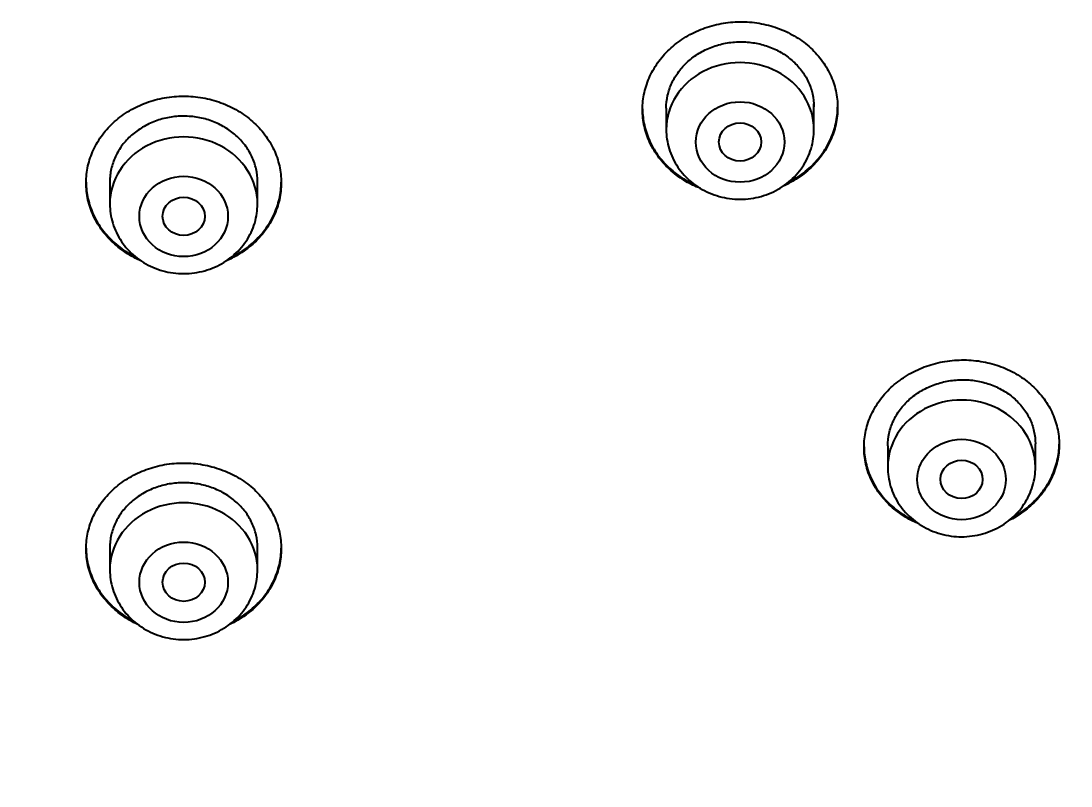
# Model space of a CAD drawing. Header units: millimetres. Extents: x 976 to 9349, y -1578 to 2211.
# Drawn here: x 5929.922 to 5931.913, y 653.351 to 654.801 of the extents above; entities that cross this region are included whole.
import ezdxf

# ---------------------------------------------------------------- set-up
doc = ezdxf.new("R2010")
doc.units = ezdxf.units.MM
doc.layers.add('Szkic', color=6, linetype='Continuous')
doc.layers.add('Wbudowane', color=175, linetype='Continuous')
doc.dimstyles.new('ISO-25', dxfattribs={"dimtxt": 4, "dimasz": 5, "dimexe": 1.25, "dimexo": 0.625, "dimgap": 1, "dimtad": 1, "dimtxsty": 'Standard', "dimcen": 2.5, "dimadec": 0, "dimazin": 0, "dimtfac": 1, "dimtmove": 0, "dimatfit": 3, "dimfxl": 1, "dimarcsym": 0})

# ---------------------------------------------------------------- blocks, each defined once
blk = doc.blocks.new('Z$W@#21058')
for p, q in [((20.775, 136.1616), (20.775, 136.121)), ((21.055, 136.121), (21.055, 136.1694)), ((19.72, 136.0274), (19.72, 135.9801)), ((20, 135.9801), (20, 136.022)), ((21.195, 135.5218), (21.195, 135.4816)), ((21.475, 135.4816), (21.475, 135.5254)), ((19.72, 135.3291), (19.72, 135.2868)), ((20, 135.2868), (20, 135.3287))]:
    blk.add_line(p, q)
for centre in [(20.915, 136.121), (19.86, 135.9801), (21.335, 135.4816), (19.86, 135.2868)]:
    blk.add_ellipse(centre, major_axis=(0.14, 0), ratio=0.906308, start_param=0, end_param=3.141593)
for centre, major_axis, ratio in [((20.915, 136.0973), (0.084, 0), 0.906308), ((20.915, 136.0974), (-0.04, 0), 0.90637), ((19.86, 135.9564), (0.084, 0), 0.906308), ((19.86, 135.9565), (0.04, 0), 0.906417), ((21.335, 135.4579), (-0.084, 0), 0.906308), ((21.3349, 135.4581), (-0.04, 0.0003), 0.907086), ((19.86, 135.2631), (0.084, 0), 0.906308), ((19.86, 135.2633), (0.04, 0), 0.907695)]:
    blk.add_ellipse(centre, major_axis=major_axis, ratio=ratio)
for points, knots in [([(20.73, 136.1588), (20.73, 136.1697), (20.7312, 136.1804), (20.7347, 136.1962), (20.7362, 136.2014), (20.7397, 136.2118), (20.7418, 136.2169), (20.7487, 136.232), (20.7544, 136.2415), (20.7645, 136.255), (20.7681, 136.2594), (20.7759, 136.2678), (20.7799, 136.2719), (20.7927, 136.2834), (20.8021, 136.2903), (20.8172, 136.2995), (20.8225, 136.3023), (20.8332, 136.3075), (20.8441, 136.3122), (20.8555, 136.3159), (20.8671, 136.3191), (20.873, 136.3205), (20.8909, 136.3239), (20.9029, 136.325), (20.921, 136.3252), (20.9271, 136.325), (20.9392, 136.324), (20.9452, 136.3233), (20.963, 136.3203), (20.9746, 136.3173), (20.9914, 136.3113), (20.9969, 136.309), (21.0076, 136.304), (21.0128, 136.3013), (21.0278, 136.2925), (21.0372, 136.2858), (21.0544, 136.2706), (21.0621, 136.2623), (21.0721, 136.2491), (21.0752, 136.2445), (21.081, 136.235), (21.0836, 136.2301), (21.0906, 136.2152), (21.0941, 136.205), (21.0976, 136.1893), (21.0985, 136.1839), (21.0997, 136.1731), (21.1, 136.1677), (21.1, 136.1516), (21.0988, 136.141), (21.0953, 136.125), (21.0938, 136.1197), (21.0903, 136.1094), (21.0862, 136.0992), (21.0811, 136.0895), (21.0754, 136.0799), (21.0723, 136.0752), (21.0621, 136.0616), (21.0545, 136.0533), (21.0417, 136.0417), (21.0372, 136.0381), (21.0278, 136.0311), (21.0229, 136.0278), (21.0111, 136.0208), (21.0042, 136.0171), (20.997, 136.0139)], [0, 0, 0, 0, 0.04616, 0.04616, 0.06924, 0.06924, 0.092321, 0.092321, 0.138481, 0.138481, 0.161561, 0.161561, 0.184641, 0.184641, 0.230802, 0.230802, 0.253882, 0.253882, 0.276962, 0.300042, 0.300042, 0.323122, 0.323122, 0.369282, 0.369282, 0.392363, 0.392363, 0.415443, 0.415443, 0.461603, 0.461603, 0.484683, 0.484683, 0.507763, 0.507763, 0.553924, 0.553924, 0.600084, 0.600084, 0.623164, 0.623164, 0.646244, 0.646244, 0.692405, 0.692405, 0.715485, 0.715485, 0.738565, 0.738565, 0.784725, 0.784725, 0.807805, 0.807805, 0.830886, 0.853966, 0.853966, 0.877046, 0.877046, 0.923206, 0.923206, 0.946286, 0.946286, 0.969366, 0.969366, 1, 1, 1, 1]), ([(20.775, 136.1613), (20.775, 136.1694), (20.7759, 136.1775), (20.7786, 136.1895), (20.7797, 136.1936), (20.7823, 136.2014), (20.7854, 136.2091), (20.7893, 136.2164), (20.7936, 136.2237), (20.796, 136.2272), (20.8037, 136.2375), (20.8095, 136.2439), (20.8191, 136.2526), (20.8225, 136.2554), (20.8297, 136.2606), (20.8334, 136.2631), (20.8448, 136.27), (20.8528, 136.2739), (20.8655, 136.2787), (20.8699, 136.2802), (20.8787, 136.2826), (20.8832, 136.2837), (20.8966, 136.2862), (20.9057, 136.2871), (20.9195, 136.2872), (20.9241, 136.2871), (20.9333, 136.2863), (20.9423, 136.2852), (20.9511, 136.2834), (20.9599, 136.2811), (20.9643, 136.2797), (20.977, 136.2752), (20.9851, 136.2714), (20.9965, 136.2648), (21.0002, 136.2624), (21.0073, 136.2572), (21.0107, 136.2545), (21.0204, 136.246), (21.0262, 136.2398), (21.0339, 136.2297), (21.0363, 136.2262), (21.0406, 136.219), (21.0445, 136.2117), (21.0476, 136.2041), (21.0502, 136.1963), (21.0514, 136.1924), (21.0541, 136.1803), (21.055, 136.1722), (21.055, 136.164)], [0, 0, 0, 0, 0.062392, 0.062392, 0.093645, 0.093645, 0.124899, 0.156153, 0.156153, 0.187406, 0.187406, 0.249913, 0.249913, 0.281167, 0.281167, 0.312421, 0.312421, 0.374928, 0.374928, 0.406181, 0.406181, 0.437435, 0.437435, 0.499942, 0.499942, 0.531196, 0.531196, 0.562449, 0.593703, 0.593703, 0.624957, 0.624957, 0.687464, 0.687464, 0.718718, 0.718718, 0.749971, 0.749971, 0.812478, 0.812478, 0.843732, 0.843732, 0.874986, 0.906239, 0.906239, 0.937493, 0.937493, 1, 1, 1, 1]), ([(19.675, 136.0199), (19.675, 136.0308), (19.6762, 136.0414), (19.6797, 136.0572), (19.6812, 136.0624), (19.6847, 136.0727), (19.6868, 136.0778), (19.6937, 136.0927), (19.6994, 136.1022), (19.7095, 136.1156), (19.7131, 136.1199), (19.7208, 136.1283), (19.7249, 136.1323), (19.7377, 136.1437), (19.747, 136.1505), (19.7622, 136.1595), (19.7674, 136.1623), (19.7781, 136.1673), (19.789, 136.1719), (19.8004, 136.1755), (19.812, 136.1787), (19.8179, 136.18), (19.8358, 136.1832), (19.8478, 136.1842), (19.8659, 136.1842), (19.872, 136.184), (19.8841, 136.1829), (19.8902, 136.1821), (19.908, 136.179), (19.9195, 136.1759), (19.9363, 136.1697), (19.9419, 136.1674), (19.9526, 136.1623), (19.9578, 136.1595), (19.9728, 136.1506), (19.9821, 136.1438), (19.9994, 136.1285), (20.0071, 136.1201), (20.0171, 136.1068), (20.0202, 136.1022), (20.026, 136.0927), (20.0286, 136.0878), (20.0356, 136.0729), (20.0391, 136.0626), (20.0426, 136.0468), (20.0435, 136.0415), (20.0447, 136.0307), (20.045, 136.0253), (20.045, 136.0093), (20.0438, 135.9986), (20.0403, 135.9828), (20.0388, 135.9775), (20.0353, 135.9672), (20.0312, 135.9571), (20.0261, 135.9474), (20.0204, 135.938), (20.0173, 135.9333), (20.0071, 135.9198), (19.9995, 135.9115), (19.9867, 135.9002), (19.9822, 135.8966), (19.9728, 135.8897), (19.9679, 135.8865), (19.9559, 135.8793), (19.9486, 135.8756), (19.9411, 135.8723)], [0, 0, 0, 0, 0.046094, 0.046094, 0.069141, 0.069141, 0.092188, 0.092188, 0.138282, 0.138282, 0.161329, 0.161329, 0.184376, 0.184376, 0.23047, 0.23047, 0.253517, 0.253517, 0.276564, 0.299611, 0.299611, 0.322657, 0.322657, 0.368751, 0.368751, 0.391798, 0.391798, 0.414845, 0.414845, 0.460939, 0.460939, 0.483986, 0.483986, 0.507033, 0.507033, 0.553127, 0.553127, 0.599221, 0.599221, 0.622268, 0.622268, 0.645315, 0.645315, 0.691409, 0.691409, 0.714456, 0.714456, 0.737503, 0.737503, 0.783597, 0.783597, 0.806644, 0.806644, 0.829691, 0.852738, 0.852738, 0.875785, 0.875785, 0.921879, 0.921879, 0.944925, 0.944925, 0.967972, 0.967972, 1, 1, 1, 1]), ([(20.73, 136.1599), (20.7301, 136.1494), (20.7313, 136.1391), (20.7347, 136.1237), (20.7362, 136.1185), (20.7397, 136.1082), (20.7418, 136.1031), (20.7487, 136.0882), (20.7544, 136.0788), (20.7645, 136.0655), (20.7681, 136.0612), (20.7758, 136.0529), (20.7799, 136.0489), (20.7927, 136.0377), (20.802, 136.031), (20.8171, 136.0221), (20.8224, 136.0193), (20.8287, 136.0164), (20.8297, 136.016), (20.8306, 136.0155)], [0, 0, 0, 0, 0.174001, 0.174001, 0.26397, 0.26397, 0.353938, 0.353938, 0.533875, 0.533875, 0.623844, 0.623844, 0.713813, 0.713813, 0.89375, 0.89375, 0.983719, 0.983719, 1, 1, 1, 1]), ([(20.8396, 136.0096), (20.8301, 136.0133), (20.821, 136.0177), (20.8073, 136.0257), (20.8024, 136.0288), (20.793, 136.0356), (20.7885, 136.0392), (20.7757, 136.0505), (20.768, 136.0587), (20.7579, 136.072), (20.7548, 136.0767), (20.749, 136.0861), (20.7439, 136.0958), (20.7398, 136.1058), (20.7363, 136.116), (20.7348, 136.1213), (20.7312, 136.1372), (20.73, 136.148), (20.73, 136.1588)], [0, 0, 0, 0, 0.147, 0.147, 0.2323, 0.2323, 0.3176, 0.3176, 0.4882, 0.4882, 0.5735, 0.5735, 0.6588, 0.7441, 0.7441, 0.8294, 0.8294, 1, 1, 1, 1]), ([(21.0054, 136.02), (21.0096, 136.0222), (21.0137, 136.0245), (21.0277, 136.0329), (21.0371, 136.0398), (21.0501, 136.0514), (21.0541, 136.0555), (21.0618, 136.0639), (21.069, 136.0725), (21.0752, 136.0818), (21.0809, 136.0914), (21.0836, 136.0963), (21.0905, 136.1114), (21.094, 136.1216), (21.0976, 136.1375), (21.0985, 136.1428), (21.0997, 136.1533), (21.1, 136.1584), (21.1, 136.1634)], [0, 0, 0, 0, 0.074342, 0.074342, 0.2606, 0.2606, 0.353729, 0.353729, 0.446858, 0.539987, 0.539987, 0.633116, 0.633116, 0.819374, 0.819374, 0.912503, 0.912503, 1, 1, 1, 1]), ([(20, 136.022), (20, 136.0302), (19.9991, 136.0383), (19.9964, 136.0502), (19.9953, 136.0542), (19.9927, 136.062), (19.9911, 136.0658), (19.9858, 136.0771), (19.9815, 136.0843), (19.9739, 136.0944), (19.9712, 136.0977), (19.9653, 136.104), (19.9622, 136.1071), (19.9526, 136.1157), (19.9455, 136.1208), (19.934, 136.1276), (19.9301, 136.1297), (19.922, 136.1336), (19.9137, 136.137), (19.9051, 136.1398), (19.8964, 136.1421), (19.8919, 136.1432), (19.8783, 136.1455), (19.8692, 136.1463), (19.8555, 136.1463), (19.8509, 136.1461), (19.8417, 136.1454), (19.8372, 136.1447), (19.8237, 136.1424), (19.815, 136.14), (19.8023, 136.1353), (19.7981, 136.1336), (19.7899, 136.1297), (19.786, 136.1276), (19.7746, 136.1209), (19.7676, 136.1158), (19.7545, 136.1042), (19.7487, 136.0979), (19.7411, 136.0878), (19.7387, 136.0843), (19.7344, 136.0771), (19.7324, 136.0734), (19.7271, 136.0621), (19.7245, 136.0543), (19.7218, 136.0424), (19.7211, 136.0384), (19.7202, 136.0302), (19.72, 136.0261), (19.72, 136.0221), (19.72, 136.0221), (19.72, 136.022)], [0, 0, 0, 0, 0.062493, 0.062493, 0.09374, 0.09374, 0.124987, 0.124987, 0.18748, 0.18748, 0.218727, 0.218727, 0.249973, 0.249973, 0.312467, 0.312467, 0.343713, 0.343713, 0.37496, 0.406207, 0.406207, 0.437453, 0.437453, 0.499947, 0.499947, 0.531193, 0.531193, 0.56244, 0.56244, 0.624933, 0.624933, 0.65618, 0.65618, 0.687427, 0.687427, 0.74992, 0.74992, 0.812413, 0.812413, 0.84366, 0.84366, 0.874907, 0.874907, 0.9374, 0.9374, 0.968647, 0.968647, 0.999893, 0.999893, 1, 1, 1, 1]), ([(20.775, 136.121), (20.775, 136.1143), (20.7759, 136.1029), (20.7801, 136.0839), (20.787, 136.0665), (20.7965, 136.0496), (20.8085, 136.0345), (20.8227, 136.021), (20.8387, 136.0096), (20.8564, 136.0005), (20.8753, 135.9938), (20.895, 135.9898), (20.9151, 135.9884), (20.9353, 135.9898), (20.955, 135.9939), (20.9739, 136.0006), (20.9915, 136.0098), (21.0076, 136.0212), (21.0218, 136.0348), (21.0337, 136.05), (21.0432, 136.0669), (21.0501, 136.0844), (21.0541, 136.1032), (21.055, 136.1144), (21.055, 136.121)], [0, 0, 0, 0, 0.043723, 0.08855, 0.133515, 0.178674, 0.224062, 0.269684, 0.315523, 0.361546, 0.407709, 0.453968, 0.500279, 0.546601, 0.592892, 0.639107, 0.685199, 0.73112, 0.776832, 0.822308, 0.867548, 0.912577, 0.957444, 1, 1, 1, 1]), ([(19.675, 136.021), (19.6751, 136.0106), (19.6763, 136.0002), (19.6797, 135.9849), (19.6812, 135.9797), (19.6847, 135.9694), (19.6868, 135.9642), (19.6937, 135.9493), (19.6994, 135.9399), (19.7095, 135.9265), (19.7131, 135.9222), (19.7208, 135.9138), (19.7249, 135.9098), (19.7377, 135.8984), (19.747, 135.8916), (19.7615, 135.883), (19.766, 135.8806), (19.7706, 135.8784)], [0, 0, 0, 0, 0.179046, 0.179046, 0.271658, 0.271658, 0.36427, 0.36427, 0.549495, 0.549495, 0.642107, 0.642107, 0.734719, 0.734719, 0.919943, 0.919943, 1, 1, 1, 1]), ([(19.7789, 135.8723), (19.7714, 135.8756), (19.7643, 135.8792), (19.7524, 135.8863), (19.7475, 135.8895), (19.738, 135.8963), (19.7335, 135.9), (19.7207, 135.9113), (19.7131, 135.9196), (19.7029, 135.933), (19.6998, 135.9377), (19.694, 135.9472), (19.6889, 135.9569), (19.6848, 135.9669), (19.6813, 135.9772), (19.6798, 135.9824), (19.6762, 135.9984), (19.675, 136.0091), (19.675, 136.0199)], [0, 0, 0, 0, 0.120607, 0.120607, 0.208546, 0.208546, 0.296486, 0.296486, 0.472364, 0.472364, 0.560303, 0.560303, 0.648243, 0.736182, 0.736182, 0.824121, 0.824121, 1, 1, 1, 1]), ([(19.9494, 135.8784), (19.954, 135.8806), (19.9584, 135.883), (19.9728, 135.8915), (19.9821, 135.8983), (19.9994, 135.9136), (20.0071, 135.9219), (20.0171, 135.9353), (20.0202, 135.9399), (20.026, 135.9494), (20.0286, 135.9543), (20.0356, 135.9692), (20.0391, 135.9794), (20.0426, 135.9952), (20.0435, 136.0005), (20.0447, 136.011), (20.045, 136.016), (20.045, 136.021)], [0, 0, 0, 0, 0.0799441, 0.0799441, 0.2651331, 0.2651331, 0.4503221, 0.4503221, 0.5429167, 0.5429167, 0.6355112, 0.6355112, 0.8207002, 0.8207002, 0.9132948, 0.9132948, 1, 1, 1, 1]), ([(19.72, 135.9801), (19.72, 135.9733), (19.7209, 135.9619), (19.7251, 135.943), (19.732, 135.9255), (19.7415, 135.9087), (19.7535, 135.8936), (19.7677, 135.8801), (19.7837, 135.8687), (19.8014, 135.8596), (19.8203, 135.8529), (19.84, 135.8489), (19.8601, 135.8475), (19.8803, 135.8489), (19.9, 135.853), (19.9189, 135.8597), (19.9365, 135.8689), (19.9526, 135.8803), (19.9668, 135.8939), (19.9787, 135.9091), (19.9882, 135.9259), (19.9951, 135.9434), (19.9991, 135.9623), (20, 135.9735), (20, 135.9801)], [0, 0, 0, 0, 0.043723, 0.08855, 0.133515, 0.178674, 0.224062, 0.269684, 0.315523, 0.361546, 0.407709, 0.453968, 0.500279, 0.546601, 0.592892, 0.639107, 0.685199, 0.73112, 0.776832, 0.822308, 0.867548, 0.912577, 0.957444, 1, 1, 1, 1]), ([(21.15, 135.5189), (21.15, 135.5296), (21.1512, 135.5402), (21.1547, 135.5559), (21.1562, 135.5611), (21.1597, 135.5714), (21.1618, 135.5765), (21.1687, 135.5914), (21.1744, 135.6008), (21.1845, 135.6143), (21.1881, 135.6186), (21.1959, 135.6271), (21.1999, 135.6311), (21.2128, 135.6425), (21.2221, 135.6494), (21.2373, 135.6586), (21.2425, 135.6614), (21.2532, 135.6666), (21.2642, 135.6713), (21.2755, 135.675), (21.2871, 135.6783), (21.2931, 135.6797), (21.311, 135.6831), (21.323, 135.6842), (21.3411, 135.6845), (21.3472, 135.6843), (21.3593, 135.6834), (21.3653, 135.6827), (21.3831, 135.6798), (21.3947, 135.6769), (21.4115, 135.671), (21.417, 135.6687), (21.4277, 135.6638), (21.4329, 135.6611), (21.4479, 135.6525), (21.4572, 135.6459), (21.4745, 135.6309), (21.4821, 135.6228), (21.4922, 135.6097), (21.4953, 135.6051), (21.501, 135.5958), (21.5036, 135.591), (21.5106, 135.5763), (21.5141, 135.5661), (21.5176, 135.5505), (21.5185, 135.5453), (21.5197, 135.5346), (21.52, 135.5293), (21.52, 135.5133), (21.5188, 135.5027), (21.5153, 135.4869), (21.5138, 135.4817), (21.5103, 135.4714), (21.5062, 135.4614), (21.5011, 135.4517), (21.4954, 135.4422), (21.4923, 135.4375), (21.4821, 135.424), (21.4744, 135.4157), (21.4617, 135.4042), (21.4572, 135.4006), (21.4478, 135.3936), (21.4428, 135.3903), (21.4336, 135.3848), (21.4292, 135.3824), (21.4248, 135.3801)], [0, 0, 0, 0, 0.046685, 0.046685, 0.070027, 0.070027, 0.093369, 0.093369, 0.140054, 0.140054, 0.163396, 0.163396, 0.186738, 0.186738, 0.233423, 0.233423, 0.256765, 0.256765, 0.280108, 0.30345, 0.30345, 0.326792, 0.326792, 0.373477, 0.373477, 0.396819, 0.396819, 0.420161, 0.420161, 0.466846, 0.466846, 0.490188, 0.490188, 0.513531, 0.513531, 0.560215, 0.560215, 0.6069, 0.6069, 0.630242, 0.630242, 0.653584, 0.653584, 0.700269, 0.700269, 0.723611, 0.723611, 0.746954, 0.746954, 0.793638, 0.793638, 0.816981, 0.816981, 0.840323, 0.863665, 0.863665, 0.887008, 0.887008, 0.933692, 0.933692, 0.957034, 0.957034, 0.980377, 0.980377, 1, 1, 1, 1]), ([(21.195, 135.5216), (21.195, 135.5296), (21.1959, 135.5376), (21.1986, 135.5495), (21.1997, 135.5535), (21.2023, 135.5613), (21.2054, 135.5689), (21.2093, 135.5762), (21.2136, 135.5834), (21.216, 135.587), (21.2237, 135.5972), (21.2295, 135.6035), (21.2391, 135.6122), (21.2425, 135.6149), (21.2497, 135.6202), (21.2534, 135.6227), (21.2648, 135.6296), (21.2729, 135.6335), (21.2856, 135.6383), (21.29, 135.6397), (21.2988, 135.6422), (21.3032, 135.6433), (21.3167, 135.6458), (21.3257, 135.6467), (21.3396, 135.6469), (21.3442, 135.6468), (21.3533, 135.6461), (21.3623, 135.645), (21.3712, 135.6432), (21.38, 135.641), (21.3844, 135.6397), (21.3971, 135.6352), (21.4051, 135.6315), (21.4165, 135.6249), (21.4202, 135.6226), (21.4274, 135.6175), (21.4308, 135.6149), (21.4405, 135.6064), (21.4462, 135.6003), (21.4539, 135.5903), (21.4563, 135.5869), (21.4606, 135.5798), (21.4645, 135.5726), (21.4676, 135.5651), (21.4703, 135.5574), (21.4714, 135.5535), (21.4741, 135.5416), (21.475, 135.5335), (21.475, 135.5254)], [0, 0, 0, 0, 0.0623846, 0.0623846, 0.0936385, 0.0936385, 0.1248923, 0.1561462, 0.1561462, 0.1874, 0.1874, 0.2499077, 0.2499077, 0.2811615, 0.2811615, 0.3124154, 0.3124154, 0.3749231, 0.3749231, 0.4061769, 0.4061769, 0.4374308, 0.4374308, 0.4999385, 0.4999385, 0.5311923, 0.5311923, 0.5624462, 0.5937, 0.5937, 0.6249538, 0.6249538, 0.6874615, 0.6874615, 0.7187154, 0.7187154, 0.7499692, 0.7499692, 0.8124769, 0.8124769, 0.8437308, 0.8437308, 0.8749846, 0.9062385, 0.9062385, 0.9374923, 0.9374923, 1, 1, 1, 1]), ([(21.4317, 135.386), (21.4337, 135.3871), (21.4357, 135.3882), (21.4477, 135.3955), (21.4571, 135.4023), (21.47, 135.4139), (21.4741, 135.4179), (21.4818, 135.4263), (21.489, 135.4349), (21.4952, 135.4441), (21.5009, 135.4536), (21.5036, 135.4585), (21.5105, 135.4734), (21.514, 135.4836), (21.5176, 135.4993), (21.5185, 135.5046), (21.5197, 135.515), (21.52, 135.5201), (21.52, 135.5251)], [0, 0, 0, 0, 0.03758, 0.03758, 0.231213, 0.231213, 0.32803, 0.32803, 0.424847, 0.521664, 0.521664, 0.618481, 0.618481, 0.812114, 0.812114, 0.908931, 0.908931, 1, 1, 1, 1]), ([(21.15, 135.52), (21.1501, 135.5096), (21.1513, 135.4994), (21.1547, 135.4842), (21.1562, 135.479), (21.1597, 135.4689), (21.1618, 135.4638), (21.1687, 135.4491), (21.1744, 135.4398), (21.1844, 135.4267), (21.188, 135.4224), (21.1958, 135.4142), (21.1998, 135.4103), (21.2126, 135.3993), (21.2219, 135.3926), (21.2365, 135.3842), (21.2412, 135.3818), (21.246, 135.3795)], [0, 0, 0, 0, 0.1784049, 0.1784049, 0.2707355, 0.2707355, 0.3630661, 0.3630661, 0.5477274, 0.5477274, 0.640058, 0.640058, 0.7323886, 0.7323886, 0.9170498, 0.9170498, 1, 1, 1, 1]), ([(21.2539, 135.3738), (21.2464, 135.3769), (21.2392, 135.3805), (21.2272, 135.3873), (21.2224, 135.3905), (21.2129, 135.3971), (21.2084, 135.4007), (21.1957, 135.4118), (21.188, 135.4199), (21.1779, 135.433), (21.1747, 135.4376), (21.169, 135.4469), (21.1639, 135.4565), (21.1598, 135.4664), (21.1563, 135.4765), (21.1548, 135.4817), (21.1512, 135.4975), (21.15, 135.5081), (21.15, 135.5189)], [0, 0, 0, 0, 0.121273, 0.121273, 0.209146, 0.209146, 0.297019, 0.297019, 0.472764, 0.472764, 0.560637, 0.560637, 0.648509, 0.736382, 0.736382, 0.824255, 0.824255, 1, 1, 1, 1]), ([(19.675, 135.3266), (19.675, 135.3373), (19.6762, 135.3478), (19.6797, 135.3634), (19.6812, 135.3685), (19.6847, 135.3787), (19.6868, 135.3838), (19.6937, 135.3986), (19.6994, 135.4079), (19.7094, 135.4212), (19.7131, 135.4255), (19.7208, 135.4338), (19.7249, 135.4377), (19.7377, 135.449), (19.747, 135.4557), (19.7621, 135.4646), (19.7674, 135.4674), (19.7781, 135.4724), (19.789, 135.477), (19.8004, 135.4805), (19.8119, 135.4836), (19.8179, 135.485), (19.8358, 135.4881), (19.8478, 135.4891), (19.8659, 135.4891), (19.872, 135.4889), (19.8841, 135.4878), (19.8902, 135.487), (19.908, 135.4839), (19.9195, 135.4809), (19.9364, 135.4747), (19.9419, 135.4724), (19.9526, 135.4674), (19.9578, 135.4647), (19.9728, 135.4558), (19.9822, 135.4491), (19.9995, 135.4339), (20.0071, 135.4257), (20.0172, 135.4125), (20.0203, 135.4079), (20.026, 135.3985), (20.0286, 135.3937), (20.0356, 135.3789), (20.0391, 135.3688), (20.0426, 135.3532), (20.0435, 135.3479), (20.0447, 135.3372), (20.045, 135.3319), (20.045, 135.316), (20.0438, 135.3055), (20.0403, 135.2898), (20.0388, 135.2846), (20.0353, 135.2744), (20.0313, 135.2644), (20.0261, 135.2549), (20.0204, 135.2455), (20.0173, 135.2409), (20.0072, 135.2275), (19.9995, 135.2194), (19.9868, 135.2081), (19.9823, 135.2045), (19.9729, 135.1977), (19.968, 135.1945), (19.9577, 135.1885), (19.9524, 135.1857), (19.9469, 135.1832)], [0, 0, 0, 0, 0.0464757, 0.0464757, 0.0697135, 0.0697135, 0.0929514, 0.0929514, 0.1394271, 0.1394271, 0.1626649, 0.1626649, 0.1859028, 0.1859028, 0.2323785, 0.2323785, 0.2556163, 0.2556163, 0.2788542, 0.302092, 0.302092, 0.3253299, 0.3253299, 0.3718056, 0.3718056, 0.3950434, 0.3950434, 0.4182813, 0.4182813, 0.464757, 0.464757, 0.4879948, 0.4879948, 0.5112327, 0.5112327, 0.5577084, 0.5577084, 0.6041841, 0.6041841, 0.6274219, 0.6274219, 0.6506598, 0.6506598, 0.6971355, 0.6971355, 0.7203733, 0.7203733, 0.7436112, 0.7436112, 0.7900869, 0.7900869, 0.8133247, 0.8133247, 0.8365625, 0.8598004, 0.8598004, 0.8830382, 0.8830382, 0.9295139, 0.9295139, 0.9527518, 0.9527518, 0.9759896, 0.9759896, 1, 1, 1, 1]), ([(21.195, 135.4816), (21.195, 135.4748), (21.1959, 135.4634), (21.2001, 135.4445), (21.207, 135.427), (21.2165, 135.4102), (21.2285, 135.3951), (21.2427, 135.3816), (21.2587, 135.3702), (21.2764, 135.361), (21.2953, 135.3544), (21.315, 135.3503), (21.3351, 135.349), (21.3553, 135.3504), (21.375, 135.3545), (21.3939, 135.3612), (21.4115, 135.3703), (21.4276, 135.3818), (21.4418, 135.3954), (21.4537, 135.4106), (21.4632, 135.4274), (21.4701, 135.4449), (21.4741, 135.4637), (21.475, 135.475), (21.475, 135.4816)], [0, 0, 0, 0, 0.043723, 0.08855, 0.133515, 0.178674, 0.224062, 0.269684, 0.315523, 0.361546, 0.407709, 0.453968, 0.500279, 0.546601, 0.592892, 0.639107, 0.685199, 0.73112, 0.776832, 0.822308, 0.867548, 0.912577, 0.957444, 1, 1, 1, 1]), ([(20, 135.3287), (20, 135.3368), (19.9991, 135.3448), (19.9964, 135.3566), (19.9953, 135.3605), (19.9927, 135.3682), (19.9911, 135.372), (19.9858, 135.3832), (19.9816, 135.3903), (19.9739, 135.4003), (19.9712, 135.4036), (19.9653, 135.4098), (19.9623, 135.4128), (19.9526, 135.4213), (19.9455, 135.4264), (19.9341, 135.4332), (19.9301, 135.4353), (19.922, 135.4391), (19.9137, 135.4425), (19.9051, 135.4452), (19.8964, 135.4476), (19.8919, 135.4486), (19.8783, 135.4509), (19.8692, 135.4517), (19.8555, 135.4517), (19.8509, 135.4515), (19.8417, 135.4507), (19.8372, 135.4502), (19.8237, 135.4478), (19.8149, 135.4455), (19.8022, 135.4408), (19.798, 135.4391), (19.7899, 135.4353), (19.786, 135.4332), (19.7746, 135.4265), (19.7675, 135.4214), (19.7545, 135.4099), (19.7487, 135.4037), (19.7411, 135.3937), (19.7387, 135.3903), (19.7344, 135.3832), (19.7324, 135.3795), (19.7271, 135.3683), (19.7245, 135.3607), (19.7218, 135.3489), (19.7211, 135.3449), (19.7202, 135.3368), (19.72, 135.3328), (19.72, 135.3287), (19.72, 135.3287), (19.72, 135.3287)], [0, 0, 0, 0, 0.062494, 0.062494, 0.093741, 0.093741, 0.124989, 0.124989, 0.187483, 0.187483, 0.21873, 0.21873, 0.249977, 0.249977, 0.312471, 0.312471, 0.343719, 0.343719, 0.374966, 0.406213, 0.406213, 0.43746, 0.43746, 0.499954, 0.499954, 0.531202, 0.531202, 0.562449, 0.562449, 0.624943, 0.624943, 0.65619, 0.65619, 0.687437, 0.687437, 0.749932, 0.749932, 0.812426, 0.812426, 0.843673, 0.843673, 0.87492, 0.87492, 0.937414, 0.937414, 0.968662, 0.968662, 0.999909, 0.999909, 1, 1, 1, 1]), ([(19.675, 135.3277), (19.6751, 135.3173), (19.6763, 135.3072), (19.6797, 135.292), (19.6812, 135.2868), (19.6847, 135.2766), (19.6868, 135.2716), (19.6937, 135.2568), (19.6994, 135.2475), (19.7094, 135.2343), (19.7131, 135.23), (19.7208, 135.2217), (19.7249, 135.2177), (19.7376, 135.2065), (19.747, 135.1998), (19.7599, 135.1921), (19.7629, 135.1905), (19.7658, 135.189)], [0, 0, 0, 0, 0.183916, 0.183916, 0.279175, 0.279175, 0.374435, 0.374435, 0.564954, 0.564954, 0.660214, 0.660214, 0.755474, 0.755474, 0.945993, 0.945993, 1, 1, 1, 1]), ([(19.7731, 135.1831), (19.7677, 135.1857), (19.7625, 135.1884), (19.7523, 135.1944), (19.7474, 135.1975), (19.738, 135.2043), (19.7335, 135.2079), (19.7207, 135.2192), (19.713, 135.2273), (19.7029, 135.2406), (19.6997, 135.2452), (19.694, 135.2546), (19.6889, 135.2642), (19.6848, 135.2741), (19.6813, 135.2843), (19.6798, 135.2895), (19.6762, 135.3052), (19.675, 135.3158), (19.675, 135.3266)], [0, 0, 0, 0, 0.092265, 0.092265, 0.183039, 0.183039, 0.273812, 0.273812, 0.455359, 0.455359, 0.546133, 0.546133, 0.636906, 0.72768, 0.72768, 0.818453, 0.818453, 1, 1, 1, 1]), ([(19.9542, 135.189), (19.9571, 135.1905), (19.96, 135.1921), (19.9728, 135.1996), (19.9822, 135.2063), (19.9994, 135.2215), (20.0071, 135.2297), (20.0172, 135.2429), (20.0203, 135.2475), (20.026, 135.2568), (20.0286, 135.2617), (20.0356, 135.2765), (20.0391, 135.2866), (20.0426, 135.3022), (20.0435, 135.3075), (20.0447, 135.3178), (20.045, 135.3227), (20.045, 135.3277)], [0, 0, 0, 0, 0.05365, 0.05365, 0.244169, 0.244169, 0.434688, 0.434688, 0.529948, 0.529948, 0.625207, 0.625207, 0.815726, 0.815726, 0.910986, 0.910986, 1, 1, 1, 1]), ([(14.9117, 135.3047), (14.9141, 135.2999), (14.9179, 135.2922), (14.9249, 135.2783), (14.9326, 135.263), (14.9414, 135.2458), (14.9501, 135.2292), (14.9583, 135.2135), (14.9664, 135.1983), (14.9745, 135.1832), (14.9825, 135.1685), (14.9906, 135.1537), (14.9992, 135.1384), (15.0083, 135.1223), (15.0175, 135.1061), (15.0264, 135.0906), (15.0346, 135.0767), (15.0427, 135.0629), (15.0512, 135.0487), (15.0607, 135.0329), (15.0711, 135.0159), (15.0822, 134.998), (15.0931, 134.9807), (15.1036, 134.9643), (15.114, 134.9481), (15.1249, 134.9315), (15.1357, 134.9152), (15.1461, 134.8998), (15.1577, 134.8827), (15.1688, 134.8666), (15.1802, 134.8503), (15.1895, 134.8372), (15.1993, 134.8235), (15.2099, 134.8089), (15.2213, 134.7933), (15.2333, 134.7772), (15.2444, 134.7624), (15.2555, 134.7478), (15.2662, 134.7341), (15.2768, 134.7204), (15.2871, 134.7074), (15.2975, 134.6944), (15.3075, 134.682), (15.3175, 134.6697), (15.328, 134.6571), (15.3389, 134.6439), (15.3497, 134.6312), (15.3612, 134.6177), (15.3728, 134.6043), (15.3851, 134.5902), (15.3967, 134.5772), (15.4093, 134.5631), (15.4221, 134.549), (15.434, 134.536), (15.4457, 134.5235), (15.457, 134.5115), (15.4698, 134.498), (15.4817, 134.4857), (15.4935, 134.4736), (15.5049, 134.4621), (15.517, 134.4499), (15.5294, 134.4376), (15.5426, 134.4247), (15.5556, 134.4121), (15.5689, 134.3994), (15.5809, 134.388), (15.5932, 134.3765), (15.606, 134.3647), (15.6188, 134.353), (15.6305, 134.3425), (15.6412, 134.333), (15.652, 134.3234), (15.663, 134.3138), (15.6749, 134.3034), (15.6865, 134.2935), (15.6985, 134.2833), (15.7115, 134.2724), (15.7258, 134.2605), (15.7405, 134.2485), (15.7538, 134.2377), (15.7655, 134.2283), (15.7769, 134.2193), (15.788, 134.2106), (15.7996, 134.2015), (15.8119, 134.192), (15.8254, 134.1818), (15.8384, 134.1719), (15.8507, 134.1628), (15.8626, 134.154), (15.875, 134.1449), (15.8874, 134.136), (15.8994, 134.1274), (15.9124, 134.1182), (15.9249, 134.1094), (15.937, 134.101), (15.9492, 134.0926), (15.9618, 134.084), (15.9742, 134.0757), (15.9853, 134.0682), (15.9967, 134.0607), (16.0093, 134.0524), (16.0225, 134.0438), (16.0353, 134.0356), (16.0481, 134.0275), (16.0602, 134.0199), (16.0714, 134.0129), (16.0815, 134.0066), (16.0904, 134.0012), (16.0996, 133.9956), (16.108, 133.9904), (16.1178, 133.9846), (16.1281, 133.9784), (16.1394, 133.9717), (16.1508, 133.9651), (16.1619, 133.9586), (16.1735, 133.9518), (16.1857, 133.9449), (16.1983, 133.9377), (16.2114, 133.9304), (16.2237, 133.9235), (16.2358, 133.9169), (16.2466, 133.911), (16.2579, 133.9049), (16.2695, 133.8986), (16.2827, 133.8916), (16.2951, 133.8851), (16.3071, 133.8788), (16.3191, 133.8726), (16.3326, 133.8656), (16.3464, 133.8586), (16.3596, 133.852), (16.3717, 133.846), (16.3839, 133.8399), (16.3969, 133.8336), (16.4098, 133.8273), (16.4223, 133.8213), (16.4344, 133.8155), (16.4464, 133.8099), (16.4589, 133.804), (16.4697, 133.799), (16.4813, 133.7937), (16.492, 133.7888), (16.5032, 133.7837), (16.5152, 133.7783), (16.5276, 133.7728), (16.5398, 133.7674), (16.5504, 133.7628), (16.5616, 133.7579), (16.5739, 133.7526), (16.586, 133.7474), (16.5971, 133.7427), (16.6082, 133.738), (16.6193, 133.7334), (16.6307, 133.7287), (16.6411, 133.7244), (16.6537, 133.7192), (16.6664, 133.7141), (16.68, 133.7086), (16.6932, 133.7034), (16.7062, 133.6983), (16.7198, 133.693), (16.7326, 133.688), (16.7458, 133.6829), (16.7596, 133.6777), (16.7719, 133.6731), (16.7846, 133.6684), (16.7963, 133.664), (16.8093, 133.6592), (16.8246, 133.6537), (16.8403, 133.6481), (16.8562, 133.6424), (16.8697, 133.6377), (16.8845, 133.6325), (16.9015, 133.6266), (16.9202, 133.6203), (16.9373, 133.6145), (16.951, 133.61), (16.9628, 133.606), (16.9751, 133.602), (16.9891, 133.5975), (17.0082, 133.5913), (17.0311, 133.5841), (17.0567, 133.5761), (17.0787, 133.5694), (17.0972, 133.5638), (17.1127, 133.5591), (17.1285, 133.5545), (17.1433, 133.5501), (17.1584, 133.5458), (17.1734, 133.5415), (17.1882, 133.5372), (17.2033, 133.533), (17.2183, 133.5288), (17.2333, 133.5247), (17.2488, 133.5205), (17.2639, 133.5164), (17.2794, 133.5122), (17.2957, 133.5079), (17.3121, 133.5036), (17.3327, 133.4983), (17.3566, 133.4922), (17.3806, 133.4862), (17.4009, 133.4812), (17.4162, 133.4775), (17.4367, 133.4725), (17.4605, 133.4669), (17.4866, 133.4608), (17.5126, 133.4548), (17.5373, 133.4493), (17.5628, 133.4436), (17.5874, 133.4383), (17.612, 133.433), (17.6334, 133.4285), (17.6554, 133.4239), (17.6757, 133.4197), (17.6996, 133.4149), (17.7231, 133.4103), (17.7513, 133.4048), (17.7793, 133.3994), (17.8027, 133.395), (17.8225, 133.3914), (17.848, 133.3867), (17.8744, 133.382), (17.8969, 133.3781), (17.9132, 133.3753), (17.9409, 133.3705), (17.9696, 133.3657), (17.9944, 133.3617), (18.0104, 133.3591), (18.0322, 133.3556), (18.0573, 133.3517), (18.0763, 133.3488), (18.0911, 133.3465), (18.1129, 133.3433), (18.1425, 133.3389), (18.171, 133.3348), (18.193, 133.3317), (18.2294, 133.3267), (18.2677, 133.3215), (18.3016, 133.3172), (18.3152, 133.3154), (18.3353, 133.3129), (18.366, 133.3091), (18.4024, 133.3047), (18.4309, 133.3014), (18.4493, 133.2993), (18.4727, 133.2967), (18.5102, 133.2925), (18.5559, 133.2877), (18.5905, 133.2842), (18.609, 133.2824), (18.6315, 133.2802), (18.6803, 133.2755), (18.7368, 133.2705), (18.7831, 133.2666), (18.8053, 133.2648), (18.8264, 133.2631), (18.8721, 133.2595), (18.9378, 133.2547), (18.9977, 133.2507), (19.0316, 133.2485), (19.0484, 133.2475), (19.0739, 133.246), (19.1126, 133.2437), (19.1632, 133.241), (19.2258, 133.2379), (19.3018, 133.2345), (19.39, 133.2311), (19.4927, 133.2279), (19.603, 133.2253), (19.7319, 133.2235), (19.8104, 133.2231), (19.86, 133.2231)], [0, 0, 0, 0, 0.002698, 0.005114, 0.008314, 0.012212, 0.015616, 0.018584, 0.021894, 0.025033, 0.027984, 0.031015, 0.034254, 0.037566, 0.041127, 0.04441, 0.047317, 0.049931, 0.053123, 0.056348, 0.060014, 0.06398, 0.067775, 0.071127, 0.074578, 0.078265, 0.081927, 0.08517, 0.088361, 0.093142, 0.095752, 0.099177, 0.101812, 0.104931, 0.10893, 0.112276, 0.115783, 0.118921, 0.122219, 0.125179, 0.128267, 0.131219, 0.134162, 0.136819, 0.139787, 0.14301, 0.146041, 0.148766, 0.152585, 0.155604, 0.158818, 0.161961, 0.165799, 0.169034, 0.171442, 0.175029, 0.17788, 0.181443, 0.184209, 0.186909, 0.190153, 0.193424, 0.196253, 0.200089, 0.203095, 0.206095, 0.20895, 0.212136, 0.215393, 0.218232, 0.220572, 0.223028, 0.225916, 0.228387, 0.231498, 0.234055, 0.236783, 0.240564, 0.243986, 0.246894, 0.24969, 0.252004, 0.254646, 0.257214, 0.259847, 0.262923, 0.266215, 0.26855, 0.271097, 0.274033, 0.27678, 0.279214, 0.281886, 0.285214, 0.287343, 0.289734, 0.293043, 0.295483, 0.297656, 0.300148, 0.302741, 0.305661, 0.30851, 0.310809, 0.313708, 0.316052, 0.317798, 0.320022, 0.321564, 0.323531, 0.325265, 0.327601, 0.329893, 0.332216, 0.334567, 0.336718, 0.339336, 0.342008, 0.344384, 0.34724, 0.349478, 0.351668, 0.353786, 0.356247, 0.358657, 0.361655, 0.36365, 0.365811, 0.368828, 0.37168, 0.373971, 0.376618, 0.378812, 0.381168, 0.384291, 0.386326, 0.388503, 0.391401, 0.393313, 0.395799, 0.397673, 0.400017, 0.402008, 0.404144, 0.407, 0.409162, 0.411127, 0.413112, 0.41563, 0.418152, 0.420078, 0.421988, 0.424489, 0.426375, 0.428494, 0.430415, 0.433554, 0.435693, 0.438166, 0.441021, 0.443015, 0.445847, 0.448252, 0.450493, 0.453582, 0.455157, 0.457621, 0.460148, 0.462473, 0.46613, 0.468939, 0.471374, 0.47365, 0.47716, 0.480808, 0.484023, 0.486677, 0.488362, 0.490581, 0.493456, 0.496122, 0.501103, 0.506057, 0.510208, 0.513159, 0.516222, 0.518722, 0.521754, 0.524357, 0.526938, 0.529959, 0.532431, 0.535165, 0.538121, 0.540596, 0.543583, 0.546308, 0.549056, 0.552413, 0.555198, 0.560171, 0.56539, 0.568126, 0.571143, 0.573638, 0.579196, 0.583975, 0.587656, 0.59317, 0.597219, 0.601339, 0.606368, 0.61039, 0.612798, 0.618124, 0.621237, 0.625584, 0.630648, 0.636281, 0.640482, 0.643151, 0.646773, 0.654049, 0.657207, 0.658724, 0.662713, 0.671883, 0.673977, 0.675855, 0.680315, 0.685539, 0.689131, 0.690408, 0.693339, 0.700691, 0.706006, 0.708414, 0.712325, 0.72519, 0.728645, 0.7302, 0.732329, 0.739252, 0.746373, 0.751484, 0.754239, 0.75603, 0.763784, 0.773993, 0.780021, 0.781935, 0.783736, 0.791842, 0.807544, 0.813364, 0.8161, 0.819165, 0.824434, 0.840034, 0.853573, 0.855814, 0.857775, 0.862359, 0.869143, 0.878062, 0.888753, 0.901978, 0.917603, 0.935177, 0.954999, 0.976437, 1, 1, 1, 1]), ([(19.86, 133.2231), (19.9076, 133.2231), (19.9855, 133.2235), (20.114, 133.2253), (20.2269, 133.2279), (20.3305, 133.2311), (20.4194, 133.2345), (20.4953, 133.2379), (20.5574, 133.241), (20.6099, 133.2439), (20.6521, 133.2463), (20.6825, 133.2482), (20.7052, 133.2496), (20.7313, 133.2513), (20.7688, 133.2538), (20.818, 133.2573), (20.8664, 133.2609), (20.9053, 133.264), (20.927, 133.2658), (20.9437, 133.2672), (20.9726, 133.2696), (21.0214, 133.2739), (21.0688, 133.2783), (21.101, 133.2814), (21.1153, 133.2828), (21.1338, 133.2847), (21.17, 133.2883), (21.2155, 133.2932), (21.2531, 133.2973), (21.2743, 133.2997), (21.2907, 133.3016), (21.3181, 133.3048), (21.3552, 133.3092), (21.3867, 133.3131), (21.4084, 133.3159), (21.4391, 133.3198), (21.4784, 133.325), (21.518, 133.3305), (21.5412, 133.3337), (21.5713, 133.338), (21.6024, 133.3426), (21.6299, 133.3467), (21.6523, 133.3501), (21.6853, 133.3552), (21.7215, 133.361), (21.753, 133.3662), (21.7786, 133.3704), (21.8027, 133.3745), (21.8225, 133.378), (21.8462, 133.3821), (21.8733, 133.387), (21.9051, 133.3928), (21.9338, 133.3981), (21.9663, 133.4043), (21.998, 133.4105), (22.0325, 133.4173), (22.0648, 133.4239), (22.0949, 133.4302), (22.1181, 133.4351), (22.1406, 133.44), (22.1651, 133.4453), (22.1873, 133.4503), (22.2068, 133.4547), (22.2243, 133.4587), (22.2442, 133.4633), (22.2667, 133.4686), (22.2875, 133.4735), (22.3083, 133.4786), (22.328, 133.4834), (22.3494, 133.4887), (22.3687, 133.4936), (22.3863, 133.498), (22.402, 133.5021), (22.4178, 133.5062), (22.4329, 133.5102), (22.4473, 133.514), (22.4624, 133.5181), (22.4776, 133.5222), (22.4955, 133.5271), (22.5121, 133.5317), (22.5272, 133.536), (22.5398, 133.5395), (22.5529, 133.5433), (22.5667, 133.5472), (22.5811, 133.5514), (22.5959, 133.5558), (22.6109, 133.5602), (22.6264, 133.5649), (22.6418, 133.5695), (22.6589, 133.5748), (22.6768, 133.5803), (22.6962, 133.5864), (22.7155, 133.5925), (22.7334, 133.5983), (22.7482, 133.6031), (22.7608, 133.6072), (22.773, 133.6113), (22.7873, 133.6161), (22.8043, 133.6218), (22.8233, 133.6283), (22.8414, 133.6345), (22.8576, 133.6402), (22.8705, 133.6448), (22.8842, 133.6497), (22.898, 133.6547), (22.914, 133.6605), (22.9281, 133.6656), (22.9414, 133.6706), (22.954, 133.6753), (22.9676, 133.6805), (22.9818, 133.6859), (22.9944, 133.6907), (23.0059, 133.6952), (23.0159, 133.6991), (23.0282, 133.7039), (23.0409, 133.709), (23.0548, 133.7145), (23.0667, 133.7194), (23.0783, 133.7241), (23.0887, 133.7284), (23.1004, 133.7332), (23.1123, 133.7382), (23.1244, 133.7433), (23.1362, 133.7483), (23.1478, 133.7533), (23.1598, 133.7585), (23.17, 133.7629), (23.1804, 133.7675), (23.1908, 133.7721), (23.2035, 133.7777), (23.2159, 133.7833), (23.2284, 133.789), (23.2393, 133.794), (23.2511, 133.7994), (23.2627, 133.8048), (23.2754, 133.8107), (23.2873, 133.8164), (23.2986, 133.8217), (23.3101, 133.8273), (23.3212, 133.8327), (23.3327, 133.8383), (23.3449, 133.8443), (23.3576, 133.8506), (23.3704, 133.857), (23.3824, 133.8631), (23.3939, 133.869), (23.4055, 133.875), (23.4167, 133.8808), (23.4289, 133.8872), (23.4417, 133.8939), (23.4534, 133.9002), (23.4643, 133.9061), (23.4755, 133.9121), (23.4873, 133.9186), (23.5005, 133.9259), (23.5138, 133.9333), (23.5266, 133.9405), (23.5379, 133.9469), (23.5487, 133.9531), (23.5595, 133.9594), (23.571, 133.9661), (23.582, 133.9725), (23.594, 133.9797), (23.6059, 133.9868), (23.6171, 133.9936), (23.6274, 133.9998), (23.6374, 134.006), (23.648, 134.0125), (23.6578, 134.0187), (23.6676, 134.0248), (23.6776, 134.0311), (23.6889, 134.0384), (23.7017, 134.0466), (23.7149, 134.0552), (23.7272, 134.0633), (23.7376, 134.0702), (23.748, 134.0771), (23.7597, 134.085), (23.772, 134.0934), (23.7843, 134.1019), (23.7962, 134.1102), (23.8089, 134.1191), (23.8221, 134.1284), (23.836, 134.1384), (23.8497, 134.1484), (23.8623, 134.1576), (23.8739, 134.1662), (23.8858, 134.1751), (23.8994, 134.1854), (23.9129, 134.1957), (23.9253, 134.2053), (23.937, 134.2144), (23.9482, 134.2233), (23.9607, 134.2332), (23.9742, 134.2442), (23.9889, 134.2561), (24.004, 134.2686), (24.0188, 134.281), (24.0336, 134.2935), (24.0472, 134.3052), (24.0599, 134.3163), (24.0718, 134.3267), (24.0842, 134.3377), (24.0965, 134.3488), (24.1099, 134.3609), (24.1229, 134.3729), (24.1356, 134.3847), (24.1471, 134.3956), (24.1594, 134.4073), (24.1727, 134.4201), (24.1861, 134.4331), (24.2, 134.4469), (24.2134, 134.4603), (24.2274, 134.4745), (24.2401, 134.4875), (24.253, 134.501), (24.267, 134.5157), (24.2827, 134.5324), (24.2975, 134.5486), (24.3111, 134.5635), (24.3233, 134.5772), (24.3354, 134.5908), (24.3475, 134.6047), (24.3591, 134.618), (24.3703, 134.6312), (24.3808, 134.6436), (24.3913, 134.6562), (24.4019, 134.669), (24.4131, 134.6827), (24.4244, 134.6967), (24.4365, 134.712), (24.4485, 134.7272), (24.4603, 134.7424), (24.4713, 134.7568), (24.4826, 134.7717), (24.4953, 134.7888), (24.508, 134.806), (24.5202, 134.8229), (24.5317, 134.8389), (24.5434, 134.8554), (24.555, 134.872), (24.5657, 134.8877), (24.5761, 134.9031), (24.5865, 134.9185), (24.5963, 134.9334), (24.6066, 134.9491), (24.6167, 134.9647), (24.6275, 134.9817), (24.6376, 134.9978), (24.6478, 135.0141), (24.6569, 135.029), (24.6658, 135.0437), (24.6746, 135.0584), (24.6837, 135.0737), (24.6926, 135.0889), (24.7018, 135.1048), (24.7111, 135.1211), (24.7201, 135.1371), (24.729, 135.1531), (24.7374, 135.1683), (24.7458, 135.1838), (24.7542, 135.1994), (24.7629, 135.2157), (24.7708, 135.2308), (24.7783, 135.2454), (24.7861, 135.2606), (24.794, 135.2761), (24.8017, 135.2914), (24.8058, 135.2997), (24.8083, 135.3047)], [0, 0, 0, 0, 0.022611, 0.044559, 0.064656, 0.082797, 0.09806, 0.111423, 0.122309, 0.130602, 0.13884, 0.144427, 0.146461, 0.15073, 0.158077, 0.166104, 0.176519, 0.183416, 0.186505, 0.18786, 0.19218, 0.201639, 0.213454, 0.217051, 0.218581, 0.220944, 0.226746, 0.237622, 0.244852, 0.246497, 0.248799, 0.253451, 0.260936, 0.2683, 0.270049, 0.27237, 0.284459, 0.290808, 0.293277, 0.29668, 0.306686, 0.309732, 0.311217, 0.318572, 0.327152, 0.330387, 0.335302, 0.340705, 0.343199, 0.345786, 0.353315, 0.357601, 0.3627, 0.368585, 0.374918, 0.379609, 0.387009, 0.392159, 0.395744, 0.399422, 0.404207, 0.408844, 0.411381, 0.414634, 0.418263, 0.422085, 0.426732, 0.429496, 0.43328, 0.437359, 0.441073, 0.443703, 0.446851, 0.449618, 0.452244, 0.455034, 0.457413, 0.460443, 0.463305, 0.46714, 0.46951, 0.471536, 0.474015, 0.476638, 0.479078, 0.481898, 0.484714, 0.487283, 0.490415, 0.493116, 0.496712, 0.500237, 0.503812, 0.507303, 0.510117, 0.512026, 0.514238, 0.516874, 0.519946, 0.523654, 0.527433, 0.530004, 0.532675, 0.534638, 0.537653, 0.540418, 0.543554, 0.545537, 0.547886, 0.550629, 0.553223, 0.555866, 0.557741, 0.55969, 0.56154, 0.56469, 0.566886, 0.569404, 0.571447, 0.57349, 0.57535, 0.578102, 0.580296, 0.582252, 0.584852, 0.586985, 0.589104, 0.590747, 0.592943, 0.595132, 0.59802, 0.60016, 0.602352, 0.604353, 0.606987, 0.609135, 0.611742, 0.613918, 0.61572, 0.618473, 0.620455, 0.622498, 0.625616, 0.627956, 0.630036, 0.632749, 0.634796, 0.636912, 0.639409, 0.642094, 0.644551, 0.646455, 0.648627, 0.651276, 0.653578, 0.656607, 0.659296, 0.661381, 0.663466, 0.665907, 0.668005, 0.670514, 0.672608, 0.675455, 0.677846, 0.679547, 0.68182, 0.68408, 0.686154, 0.687954, 0.690216, 0.692394, 0.695107, 0.698274, 0.700751, 0.702902, 0.704923, 0.707365, 0.710421, 0.712814, 0.715308, 0.718159, 0.721058, 0.723883, 0.727257, 0.730061, 0.732225, 0.734948, 0.737957, 0.741272, 0.743996, 0.746328, 0.749164, 0.751638, 0.754819, 0.758445, 0.761755, 0.765256, 0.76877, 0.772077, 0.774829, 0.777765, 0.780547, 0.783704, 0.786645, 0.790175, 0.793164, 0.79592, 0.798638, 0.802295, 0.805813, 0.808642, 0.812754, 0.81603, 0.819292, 0.822508, 0.826086, 0.830195, 0.834803, 0.837899, 0.841036, 0.844668, 0.847714, 0.850942, 0.854169, 0.857083, 0.859677, 0.863016, 0.866031, 0.869217, 0.872744, 0.876553, 0.879691, 0.88311, 0.886354, 0.88986, 0.894612, 0.897922, 0.901149, 0.905305, 0.908845, 0.912163, 0.915602, 0.91893, 0.922272, 0.925281, 0.929138, 0.932374, 0.936205, 0.939512, 0.942848, 0.945685, 0.948897, 0.95217, 0.955367, 0.95853, 0.962175, 0.965585, 0.968582, 0.972166, 0.975065, 0.978281, 0.981819, 0.985185, 0.987561, 0.990867, 0.994465, 0.997224, 1, 1, 1, 1]), ([(19.72, 135.2868), (19.72, 135.2801), (19.7209, 135.2687), (19.7251, 135.2497), (19.732, 135.2323), (19.7415, 135.2154), (19.7535, 135.2003), (19.7677, 135.1868), (19.7837, 135.1754), (19.8014, 135.1663), (19.8203, 135.1596), (19.84, 135.1556), (19.8601, 135.1542), (19.8803, 135.1556), (19.9, 135.1597), (19.9189, 135.1664), (19.9365, 135.1756), (19.9526, 135.187), (19.9668, 135.2006), (19.9787, 135.2158), (19.9882, 135.2327), (19.9951, 135.2502), (19.9991, 135.269), (20, 135.2802), (20, 135.2868)], [0, 0, 0, 0, 0.043723, 0.08855, 0.133515, 0.178674, 0.224062, 0.269684, 0.315523, 0.361546, 0.407709, 0.453968, 0.500279, 0.546601, 0.592892, 0.639107, 0.685199, 0.73112, 0.776832, 0.822308, 0.867548, 0.912577, 0.957444, 1, 1, 1, 1])]:
    blk.add_open_spline(points, degree=3, knots=knots)
blk = doc.blocks.new('*D311')
at = {"layer": 'Defpoints', "color": 0}
for p in [(224.5839, 223.6562), (228.9399, 0.0694), (287.7905, 0.0694)]:
    blk.add_point(p, dxfattribs=at)
at = {"layer": 'Szkic', "color": 0, "lineweight": -2}
for p, q in [((225.2089, 223.6562), (289.0405, 223.6562)), ((287.7905, 218.6562), (287.7905, 5.0694)), ((229.5649, 0.0694), (289.0405, 0.0694))]:
    blk.add_line(p, q, dxfattribs=at)
at = {"layer": 'Szkic', "color": 0}
for points in [[(288.6239, 218.6562), (286.9572, 218.6562), (287.7905, 223.6562)], [(286.9572, 5.0694), (288.6239, 5.0694), (287.7905, 0.0694)]]:
    blk.add_solid(points, dxfattribs=at)
at = {"layer": 'Szkic', "color": 0, "insert": (284.4572, 111.8628), "char_height": 4, "attachment_point": 5, "rotation": 90}
blk.add_mtext('223,59', dxfattribs=at)

msp = doc.modelspace()

# ---------------------------------------------------------------- block references
at = {"layer": 'Wbudowane'}
msp.add_blockref('Z$W@#21058', (5910.3701, 518.474), dxfattribs=at)

# ---------------------------------------------------------------- dimensions: what is measured, and where the dimension line sits
at = {"layer": 'Szkic'}
dim = msp.add_linear_dim(base=(5993.5831, 455.7427), p1=(5930.3765, 679.3295), p2=(5934.7324, 455.7427), angle=90, dimstyle='ISO-25', dxfattribs=at)
dim.commit()
dim.dimension.update_dxf_attribs({"geometry": '*D311', "text_midpoint": (5990.2498, 567.5361), "insert": (5705.7926, 455.6733)})

doc.saveas('drawing.dxf')
